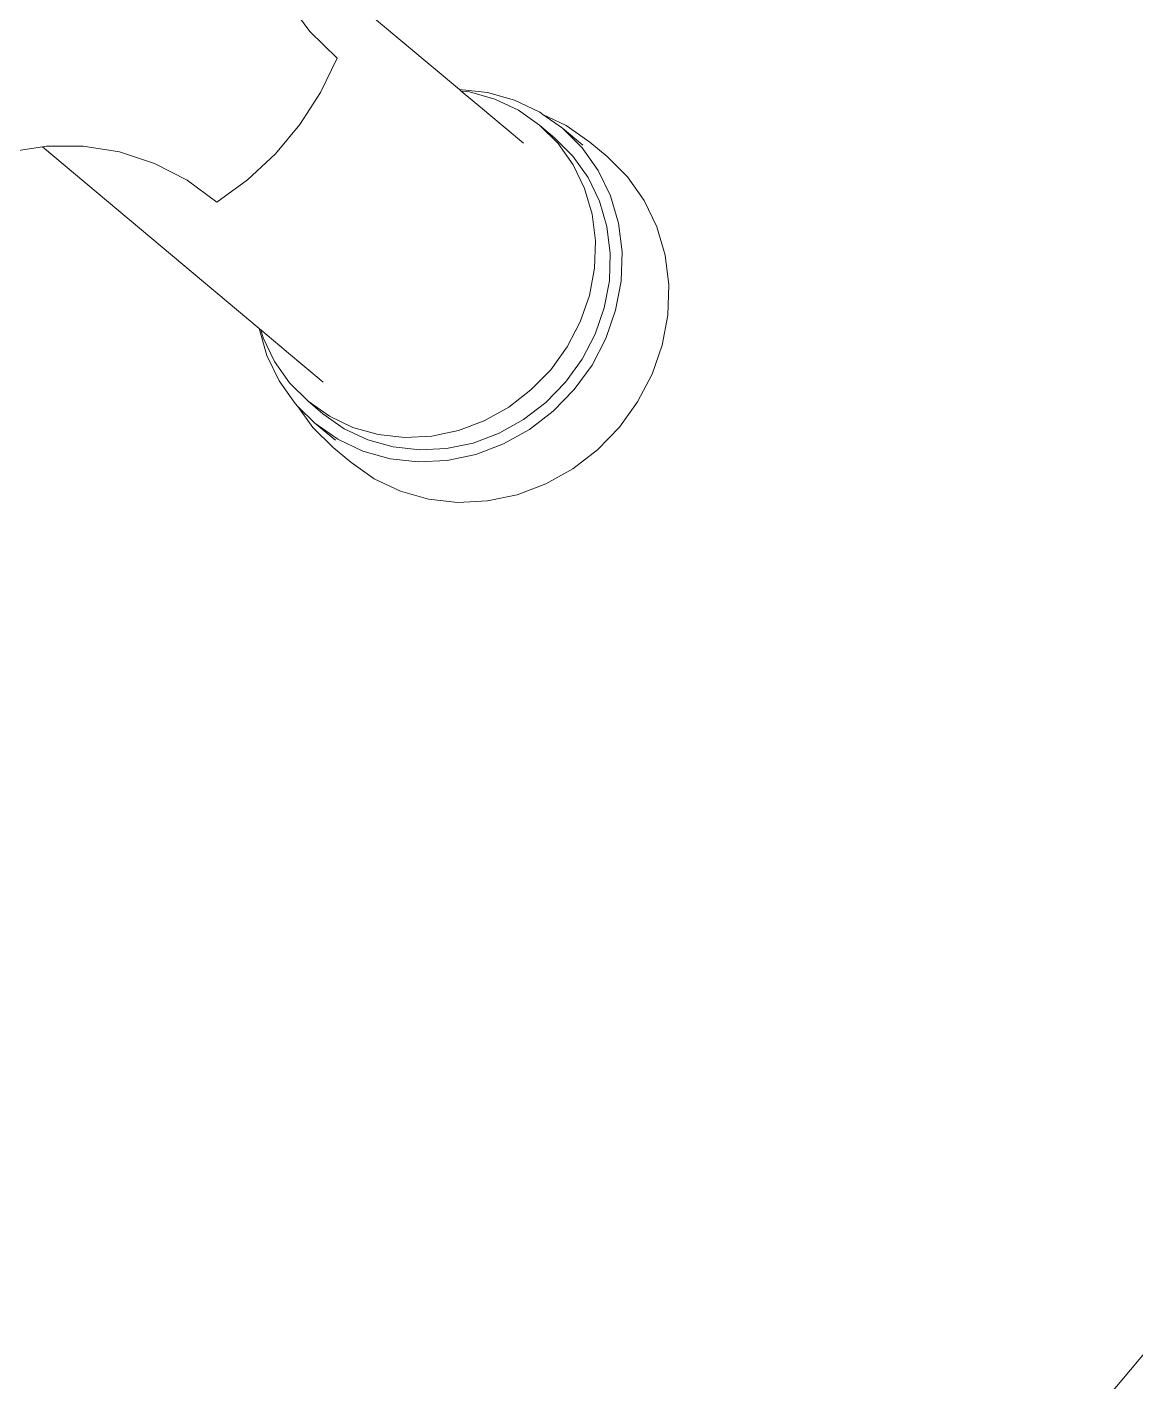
# Model space of a CAD drawing. Header units: metres. Extents: x 822482 to 822767, y 9662202 to 9662512.
# Drawn here: x 822662.4026 to 822662.4994, y 9662368.0326 to 9662368.1509 of the extents above; entities that cross this region are included whole.
import ezdxf

# ---------------------------------------------------------------- set-up
doc = ezdxf.new("R2010")
doc.units = ezdxf.units.M
doc.layers.add('#ARQ_MOB', color=250, linetype='Continuous', lineweight=0)
doc.layers.add('ARQ_NE_MOBILIÁRIOS', color=251, linetype='Continuous', lineweight=0)

# ---------------------------------------------------------------- blocks, each defined once
blk = doc.blocks.new('BEBEDOURO ACQUA GELATA')
at = {"layer": '#ARQ_MOB'}
for p, q in [((55951.863, -10142.976), (55951.863, -10027.492)), ((55951.863, -10142.976), (55951.863, -10027.492)), ((55951.863, -10142.976), (55951.863, -10027.492)), ((55951.863, -10142.976), (55951.863, -10027.492)), ((55951.863, -10142.976), (55951.863, -10027.492)), ((55951.863, -10142.976), (55951.863, -10027.492)), ((55951.863, -10142.976), (55951.863, -10027.492)), ((55951.863, -10142.976), (55951.863, -10027.492)), ((55940.626, -10038.648), (55940.862, -10038.587)), ((55940.626, -10038.648), (55940.862, -10038.587)), ((55940.626, -10038.648), (55940.862, -10038.587)), ((55940.626, -10038.648), (55940.862, -10038.587)), ((55940.626, -10038.648), (55940.862, -10038.587)), ((55940.626, -10038.648), (55940.862, -10038.587)), ((55940.626, -10038.648), (55940.862, -10038.587)), ((55940.626, -10038.648), (55940.862, -10038.587)), ((55940.862, -10038.587), (55940.895, -10038.584)), ((55940.862, -10038.587), (55940.895, -10038.584)), ((55940.862, -10038.587), (55940.895, -10038.584)), ((55940.862, -10038.587), (55940.895, -10038.584)), ((55940.862, -10038.587), (55940.895, -10038.584)), ((55940.862, -10038.587), (55940.895, -10038.584)), ((55940.862, -10038.587), (55940.895, -10038.584)), ((55940.862, -10038.587), (55940.895, -10038.584)), ((55941.113, -10038.527), (55940.895, -10038.584)), ((55941.113, -10038.527), (55940.895, -10038.584)), ((55941.113, -10038.527), (55940.895, -10038.584)), ((55941.113, -10038.527), (55940.895, -10038.584)), ((55941.113, -10038.527), (55940.895, -10038.584)), ((55941.113, -10038.527), (55940.895, -10038.584)), ((55941.113, -10038.527), (55940.895, -10038.584)), ((55941.113, -10038.527), (55940.895, -10038.584)), ((55940.895, -10038.584), (55941.103, -10038.566)), ((55940.895, -10038.584), (55941.103, -10038.566)), ((55940.895, -10038.584), (55941.103, -10038.566)), ((55940.895, -10038.584), (55941.103, -10038.566)), ((55940.895, -10038.584), (55941.103, -10038.566)), ((55940.895, -10038.584), (55941.103, -10038.566)), ((55940.895, -10038.584), (55941.103, -10038.566)), ((55940.895, -10038.584), (55941.103, -10038.566)), ((55941.103, -10038.566), (55941.345, -10038.587)), ((55941.103, -10038.566), (55941.335, -10038.566)), ((55941.103, -10038.566), (55941.345, -10038.587)), ((55941.103, -10038.566), (55941.335, -10038.566)), ((55941.103, -10038.566), (55941.345, -10038.587)), ((55941.103, -10038.566), (55941.335, -10038.566)), ((55941.103, -10038.566), (55941.345, -10038.587)), ((55941.103, -10038.566), (55941.335, -10038.566)), ((55941.103, -10038.566), (55941.345, -10038.587)), ((55941.103, -10038.566), (55941.335, -10038.566)), ((55941.103, -10038.566), (55941.345, -10038.587)), ((55941.103, -10038.566), (55941.335, -10038.566)), ((55941.103, -10038.566), (55941.345, -10038.587)), ((55941.103, -10038.566), (55941.335, -10038.566)), ((55941.103, -10038.566), (55941.345, -10038.587)), ((55941.103, -10038.566), (55941.335, -10038.566)), ((55941.363, -10038.505), (55941.113, -10038.527)), ((55941.363, -10038.505), (55941.113, -10038.527)), ((55941.363, -10038.505), (55941.113, -10038.527)), ((55941.363, -10038.505), (55941.113, -10038.527)), ((55941.363, -10038.505), (55941.113, -10038.527)), ((55941.363, -10038.505), (55941.113, -10038.527)), ((55941.363, -10038.505), (55941.113, -10038.527)), ((55941.363, -10038.505), (55941.113, -10038.527)), ((55941.345, -10038.587), (55941.581, -10038.648)), ((55941.345, -10038.587), (55941.581, -10038.648)), ((55941.345, -10038.587), (55941.581, -10038.648)), ((55941.345, -10038.587), (55941.581, -10038.648)), ((55941.345, -10038.587), (55941.581, -10038.648)), ((55941.345, -10038.587), (55941.581, -10038.648)), ((55941.345, -10038.587), (55941.581, -10038.648)), ((55941.345, -10038.587), (55941.581, -10038.648)), ((55941.561, -10038.505), (55941.363, -10038.505)), ((55941.561, -10038.505), (55941.363, -10038.505)), ((55941.561, -10038.505), (55941.363, -10038.505)), ((55941.561, -10038.505), (55941.363, -10038.505)), ((55941.561, -10038.505), (55941.363, -10038.505)), ((55941.561, -10038.505), (55941.363, -10038.505)), ((55941.561, -10038.505), (55941.363, -10038.505)), ((55941.561, -10038.505), (55941.363, -10038.505)), ((55941.811, -10038.527), (55941.561, -10038.505)), ((55941.811, -10038.527), (55941.561, -10038.505)), ((55941.811, -10038.527), (55941.561, -10038.505)), ((55941.811, -10038.527), (55941.561, -10038.505)), ((55941.811, -10038.527), (55941.561, -10038.505)), ((55941.811, -10038.527), (55941.561, -10038.505)), ((55941.811, -10038.527), (55941.561, -10038.505)), ((55941.811, -10038.527), (55941.561, -10038.505)), ((55942.056, -10038.591), (55941.811, -10038.527)), ((55942.056, -10038.591), (55941.811, -10038.527)), ((55942.056, -10038.591), (55941.811, -10038.527)), ((55942.056, -10038.591), (55941.811, -10038.527)), ((55942.056, -10038.591), (55941.811, -10038.527)), ((55942.056, -10038.591), (55941.811, -10038.527)), ((55942.056, -10038.591), (55941.811, -10038.527)), ((55942.056, -10038.591), (55941.811, -10038.527)), ((55940.402, -10038.749), (55940.626, -10038.648)), ((55940.402, -10038.749), (55940.626, -10038.648)), ((55940.402, -10038.749), (55940.626, -10038.648)), ((55940.402, -10038.749), (55940.626, -10038.648)), ((55940.402, -10038.749), (55940.626, -10038.648)), ((55940.402, -10038.749), (55940.626, -10038.648)), ((55940.402, -10038.749), (55940.626, -10038.648)), ((55940.402, -10038.749), (55940.626, -10038.648)), ((55940.708, -10038.693), (55940.487, -10038.751)), ((55940.708, -10038.693), (55940.487, -10038.751)), ((55940.708, -10038.693), (55940.487, -10038.751)), ((55940.708, -10038.693), (55940.487, -10038.751)), ((55940.708, -10038.693), (55940.487, -10038.751)), ((55940.708, -10038.693), (55940.487, -10038.751)), ((55940.708, -10038.693), (55940.487, -10038.751)), ((55940.708, -10038.693), (55940.487, -10038.751)), ((55940.934, -10038.674), (55940.708, -10038.693)), ((55940.934, -10038.674), (55940.708, -10038.693)), ((55940.934, -10038.674), (55940.708, -10038.693)), ((55940.934, -10038.674), (55940.708, -10038.693)), ((55940.934, -10038.674), (55940.708, -10038.693)), ((55940.934, -10038.674), (55940.708, -10038.693)), ((55940.934, -10038.674), (55940.708, -10038.693)), ((55940.934, -10038.674), (55940.708, -10038.693)), ((55941.103, -10038.674), (55940.934, -10038.674)), ((55941.16, -10038.693), (55940.934, -10038.674)), ((55941.103, -10038.674), (55940.934, -10038.674)), ((55941.16, -10038.693), (55940.934, -10038.674)), ((55941.103, -10038.674), (55940.934, -10038.674)), ((55941.16, -10038.693), (55940.934, -10038.674)), ((55941.103, -10038.674), (55940.934, -10038.674)), ((55941.16, -10038.693), (55940.934, -10038.674)), ((55941.103, -10038.674), (55940.934, -10038.674)), ((55941.16, -10038.693), (55940.934, -10038.674)), ((55941.103, -10038.674), (55940.934, -10038.674)), ((55941.16, -10038.693), (55940.934, -10038.674)), ((55941.103, -10038.674), (55940.934, -10038.674)), ((55941.16, -10038.693), (55940.934, -10038.674)), ((55941.103, -10038.674), (55940.934, -10038.674)), ((55941.16, -10038.693), (55940.934, -10038.674)), ((55941.33, -10038.693), (55941.103, -10038.674)), ((55941.33, -10038.693), (55941.103, -10038.674)), ((55941.33, -10038.693), (55941.103, -10038.674)), ((55941.33, -10038.693), (55941.103, -10038.674)), ((55941.33, -10038.693), (55941.103, -10038.674)), ((55941.33, -10038.693), (55941.103, -10038.674)), ((55941.33, -10038.693), (55941.103, -10038.674)), ((55941.33, -10038.693), (55941.103, -10038.674)), ((55941.38, -10038.751), (55941.16, -10038.693)), ((55941.38, -10038.751), (55941.16, -10038.693)), ((55941.38, -10038.751), (55941.16, -10038.693)), ((55941.38, -10038.751), (55941.16, -10038.693)), ((55941.38, -10038.751), (55941.16, -10038.693)), ((55941.38, -10038.751), (55941.16, -10038.693)), ((55941.38, -10038.751), (55941.16, -10038.693)), ((55941.38, -10038.751), (55941.16, -10038.693)), ((55941.55, -10038.751), (55941.33, -10038.693)), ((55941.55, -10038.751), (55941.33, -10038.693)), ((55941.55, -10038.751), (55941.33, -10038.693)), ((55941.55, -10038.751), (55941.33, -10038.693)), ((55941.55, -10038.751), (55941.33, -10038.693)), ((55941.55, -10038.751), (55941.33, -10038.693)), ((55941.55, -10038.751), (55941.33, -10038.693)), ((55941.55, -10038.751), (55941.33, -10038.693)), ((55941.581, -10038.648), (55941.805, -10038.749)), ((55941.581, -10038.648), (55941.805, -10038.749)), ((55941.581, -10038.648), (55941.805, -10038.749)), ((55941.581, -10038.648), (55941.805, -10038.749)), ((55941.581, -10038.648), (55941.805, -10038.749)), ((55941.581, -10038.648), (55941.805, -10038.749)), ((55941.581, -10038.648), (55941.805, -10038.749)), ((55941.581, -10038.648), (55941.805, -10038.749)), ((55942.287, -10038.695), (55942.056, -10038.591)), ((55942.287, -10038.695), (55942.056, -10038.591)), ((55942.287, -10038.695), (55942.056, -10038.591)), ((55942.287, -10038.695), (55942.056, -10038.591)), ((55942.287, -10038.695), (55942.056, -10038.591)), ((55942.287, -10038.695), (55942.056, -10038.591)), ((55942.287, -10038.695), (55942.056, -10038.591)), ((55942.287, -10038.695), (55942.056, -10038.591)), ((55942.502, -10038.838), (55942.287, -10038.695)), ((55942.502, -10038.838), (55942.287, -10038.695)), ((55942.502, -10038.838), (55942.287, -10038.695)), ((55942.502, -10038.838), (55942.287, -10038.695)), ((55942.502, -10038.838), (55942.287, -10038.695)), ((55942.502, -10038.838), (55942.287, -10038.695)), ((55942.502, -10038.838), (55942.287, -10038.695)), ((55942.502, -10038.838), (55942.287, -10038.695)), ((55940.198, -10038.885), (55940.402, -10038.749)), ((55940.198, -10038.885), (55940.402, -10038.749)), ((55940.198, -10038.885), (55940.402, -10038.749)), ((55940.198, -10038.885), (55940.402, -10038.749)), ((55940.198, -10038.885), (55940.402, -10038.749)), ((55940.198, -10038.885), (55940.402, -10038.749)), ((55940.198, -10038.885), (55940.402, -10038.749)), ((55940.198, -10038.885), (55940.402, -10038.749)), ((55940.487, -10038.751), (55940.278, -10038.845)), ((55940.487, -10038.751), (55940.278, -10038.845)), ((55940.487, -10038.751), (55940.278, -10038.845)), ((55940.487, -10038.751), (55940.278, -10038.845)), ((55940.487, -10038.751), (55940.278, -10038.845)), ((55940.487, -10038.751), (55940.278, -10038.845)), ((55940.487, -10038.751), (55940.278, -10038.845)), ((55940.487, -10038.751), (55940.278, -10038.845)), ((55941.59, -10038.845), (55941.38, -10038.751)), ((55941.59, -10038.845), (55941.38, -10038.751)), ((55941.59, -10038.845), (55941.38, -10038.751)), ((55941.59, -10038.845), (55941.38, -10038.751)), ((55941.59, -10038.845), (55941.38, -10038.751)), ((55941.59, -10038.845), (55941.38, -10038.751)), ((55941.59, -10038.845), (55941.38, -10038.751)), ((55941.59, -10038.845), (55941.38, -10038.751)), ((55941.759, -10038.845), (55941.55, -10038.751)), ((55941.759, -10038.845), (55941.55, -10038.751)), ((55941.759, -10038.845), (55941.55, -10038.751)), ((55941.759, -10038.845), (55941.55, -10038.751)), ((55941.759, -10038.845), (55941.55, -10038.751)), ((55941.759, -10038.845), (55941.55, -10038.751)), ((55941.759, -10038.845), (55941.55, -10038.751)), ((55941.759, -10038.845), (55941.55, -10038.751)), ((55941.805, -10038.749), (55942.011, -10038.887)), ((55941.805, -10038.749), (55942.011, -10038.887)), ((55941.805, -10038.749), (55942.011, -10038.887)), ((55941.805, -10038.749), (55942.011, -10038.887)), ((55941.805, -10038.749), (55942.011, -10038.887)), ((55941.805, -10038.749), (55942.011, -10038.887)), ((55941.805, -10038.749), (55942.011, -10038.887)), ((55941.805, -10038.749), (55942.011, -10038.887)), ((55940.198, -10038.885), (55937.874, -10038.885)), ((55940.198, -10038.885), (55937.874, -10038.885)), ((55940.198, -10038.885), (55937.874, -10038.885)), ((55940.198, -10038.885), (55937.874, -10038.885)), ((55940.198, -10038.885), (55937.874, -10038.885)), ((55940.198, -10038.885), (55937.874, -10038.885)), ((55940.198, -10038.885), (55937.874, -10038.885)), ((55940.198, -10038.885), (55937.874, -10038.885)), ((55940.218, -10038.885), (55940.198, -10038.885)), ((55940.218, -10038.885), (55940.198, -10038.885)), ((55940.218, -10038.885), (55940.198, -10038.885)), ((55940.218, -10038.885), (55940.198, -10038.885)), ((55940.218, -10038.885), (55940.198, -10038.885)), ((55940.218, -10038.885), (55940.198, -10038.885)), ((55940.218, -10038.885), (55940.198, -10038.885)), ((55940.218, -10038.885), (55940.198, -10038.885)), ((55940.278, -10038.845), (55940.218, -10038.885)), ((55940.278, -10038.845), (55940.218, -10038.885)), ((55940.278, -10038.845), (55940.218, -10038.885)), ((55940.278, -10038.845), (55940.218, -10038.885)), ((55940.278, -10038.845), (55940.218, -10038.885)), ((55940.278, -10038.845), (55940.218, -10038.885)), ((55940.278, -10038.845), (55940.218, -10038.885)), ((55940.278, -10038.845), (55940.218, -10038.885)), ((55940.507, -10038.885), (55940.218, -10038.885)), ((55940.507, -10038.885), (55940.218, -10038.885)), ((55940.507, -10038.885), (55940.218, -10038.885)), ((55940.507, -10038.885), (55940.218, -10038.885)), ((55940.507, -10038.885), (55940.218, -10038.885)), ((55940.507, -10038.885), (55940.218, -10038.885)), ((55940.507, -10038.885), (55940.218, -10038.885)), ((55940.507, -10038.885), (55940.218, -10038.885)), ((55940.511, -10038.885), (55940.507, -10038.885)), ((55940.511, -10038.885), (55940.507, -10038.885)), ((55940.511, -10038.885), (55940.507, -10038.885)), ((55940.511, -10038.885), (55940.507, -10038.885)), ((55940.511, -10038.885), (55940.507, -10038.885)), ((55940.511, -10038.885), (55940.507, -10038.885)), ((55940.511, -10038.885), (55940.507, -10038.885)), ((55940.511, -10038.885), (55940.507, -10038.885)), ((55940.511, -10038.885), (55940.927, -10038.885)), ((55940.511, -10038.885), (55940.927, -10038.885)), ((55940.511, -10038.885), (55940.927, -10038.885)), ((55940.511, -10038.885), (55940.927, -10038.885)), ((55940.511, -10038.885), (55940.927, -10038.885)), ((55940.511, -10038.885), (55940.927, -10038.885)), ((55940.511, -10038.885), (55940.927, -10038.885)), ((55940.511, -10038.885), (55940.927, -10038.885)), ((55941.783, -10038.974), (55941.59, -10038.845)), ((55941.783, -10038.974), (55941.59, -10038.845)), ((55941.783, -10038.974), (55941.59, -10038.845)), ((55941.783, -10038.974), (55941.59, -10038.845)), ((55941.783, -10038.974), (55941.59, -10038.845)), ((55941.783, -10038.974), (55941.59, -10038.845)), ((55941.783, -10038.974), (55941.59, -10038.845)), ((55941.783, -10038.974), (55941.59, -10038.845)), ((55941.953, -10038.974), (55941.759, -10038.845)), ((55941.953, -10038.974), (55941.759, -10038.845)), ((55941.953, -10038.974), (55941.759, -10038.845)), ((55941.953, -10038.974), (55941.759, -10038.845)), ((55941.953, -10038.974), (55941.759, -10038.845)), ((55941.953, -10038.974), (55941.759, -10038.845)), ((55941.953, -10038.974), (55941.759, -10038.845)), ((55941.953, -10038.974), (55941.759, -10038.845)), ((55942.011, -10038.887), (55942.195, -10039.058)), ((55942.011, -10038.887), (55942.195, -10039.058)), ((55942.011, -10038.887), (55942.195, -10039.058)), ((55942.011, -10038.887), (55942.195, -10039.058)), ((55942.011, -10038.887), (55942.195, -10039.058)), ((55942.011, -10038.887), (55942.195, -10039.058)), ((55942.011, -10038.887), (55942.195, -10039.058)), ((55942.011, -10038.887), (55942.195, -10039.058)), ((55942.692, -10039.015), (55942.502, -10038.838)), ((55942.692, -10039.015), (55942.502, -10038.838)), ((55942.692, -10039.015), (55942.502, -10038.838)), ((55942.692, -10039.015), (55942.502, -10038.838)), ((55942.692, -10039.015), (55942.502, -10038.838)), ((55942.692, -10039.015), (55942.502, -10038.838)), ((55942.692, -10039.015), (55942.502, -10038.838)), ((55942.692, -10039.015), (55942.502, -10038.838)), ((55941.956, -10039.134), (55941.783, -10038.974)), ((55941.956, -10039.134), (55941.783, -10038.974)), ((55941.956, -10039.134), (55941.783, -10038.974)), ((55941.956, -10039.134), (55941.783, -10038.974)), ((55941.956, -10039.134), (55941.783, -10038.974)), ((55941.956, -10039.134), (55941.783, -10038.974)), ((55941.956, -10039.134), (55941.783, -10038.974)), ((55941.956, -10039.134), (55941.783, -10038.974)), ((55942.125, -10039.134), (55941.953, -10038.974)), ((55942.125, -10039.134), (55941.953, -10038.974)), ((55942.125, -10039.134), (55941.953, -10038.974)), ((55942.125, -10039.134), (55941.953, -10038.974)), ((55942.125, -10039.134), (55941.953, -10038.974)), ((55942.125, -10039.134), (55941.953, -10038.974)), ((55942.125, -10039.134), (55941.953, -10038.974)), ((55942.125, -10039.134), (55941.953, -10038.974)), ((55942.195, -10039.058), (55942.353, -10039.258)), ((55942.195, -10039.058), (55942.353, -10039.258)), ((55942.195, -10039.058), (55942.353, -10039.258)), ((55942.195, -10039.058), (55942.353, -10039.258)), ((55942.195, -10039.058), (55942.353, -10039.258)), ((55942.195, -10039.058), (55942.353, -10039.258)), ((55942.195, -10039.058), (55942.353, -10039.258)), ((55942.195, -10039.058), (55942.353, -10039.258)), ((55942.856, -10039.223), (55942.692, -10039.015)), ((55942.856, -10039.223), (55942.692, -10039.015)), ((55942.856, -10039.223), (55942.692, -10039.015)), ((55942.856, -10039.223), (55942.692, -10039.015)), ((55942.856, -10039.223), (55942.692, -10039.015)), ((55942.856, -10039.223), (55942.692, -10039.015)), ((55942.856, -10039.223), (55942.692, -10039.015)), ((55942.856, -10039.223), (55942.692, -10039.015)), ((55942.103, -10039.322), (55941.956, -10039.134)), ((55942.103, -10039.322), (55941.956, -10039.134)), ((55942.103, -10039.322), (55941.956, -10039.134)), ((55942.103, -10039.322), (55941.956, -10039.134)), ((55942.103, -10039.322), (55941.956, -10039.134)), ((55942.103, -10039.322), (55941.956, -10039.134)), ((55942.103, -10039.322), (55941.956, -10039.134)), ((55942.103, -10039.322), (55941.956, -10039.134)), ((55942.273, -10039.322), (55942.125, -10039.134)), ((55942.273, -10039.322), (55942.125, -10039.134)), ((55942.273, -10039.322), (55942.125, -10039.134)), ((55942.273, -10039.322), (55942.125, -10039.134)), ((55942.273, -10039.322), (55942.125, -10039.134)), ((55942.273, -10039.322), (55942.125, -10039.134)), ((55942.273, -10039.322), (55942.125, -10039.134)), ((55942.273, -10039.322), (55942.125, -10039.134)), ((55938.548, -10039.258), (55938.872, -10039.335)), ((55938.548, -10039.258), (55938.872, -10039.335)), ((55938.548, -10039.258), (55938.872, -10039.335)), ((55938.548, -10039.258), (55938.872, -10039.335)), ((55938.548, -10039.258), (55938.872, -10039.335)), ((55938.548, -10039.258), (55938.872, -10039.335)), ((55938.548, -10039.258), (55938.872, -10039.335)), ((55938.548, -10039.258), (55938.872, -10039.335)), ((55942.353, -10039.258), (55942.479, -10039.483)), ((55942.353, -10039.258), (55942.479, -10039.483)), ((55942.353, -10039.258), (55942.479, -10039.483)), ((55942.353, -10039.258), (55942.479, -10039.483)), ((55942.353, -10039.258), (55942.479, -10039.483)), ((55942.353, -10039.258), (55942.479, -10039.483)), ((55942.353, -10039.258), (55942.479, -10039.483)), ((55942.353, -10039.258), (55942.479, -10039.483)), ((55942.987, -10039.456), (55942.856, -10039.223)), ((55942.987, -10039.456), (55942.856, -10039.223)), ((55942.987, -10039.456), (55942.856, -10039.223)), ((55942.987, -10039.456), (55942.856, -10039.223)), ((55942.987, -10039.456), (55942.856, -10039.223)), ((55942.987, -10039.456), (55942.856, -10039.223)), ((55942.987, -10039.456), (55942.856, -10039.223)), ((55942.987, -10039.456), (55942.856, -10039.223)), ((55939.204, -10039.361), (55938.872, -10039.335)), ((55939.204, -10039.361), (55938.872, -10039.335)), ((55939.204, -10039.361), (55938.872, -10039.335)), ((55939.204, -10039.361), (55938.872, -10039.335)), ((55939.204, -10039.361), (55938.872, -10039.335)), ((55939.204, -10039.361), (55938.872, -10039.335)), ((55939.204, -10039.361), (55938.872, -10039.335)), ((55939.204, -10039.361), (55938.872, -10039.335)), ((55939.286, -10039.684), (55939.204, -10039.361)), ((55939.286, -10039.684), (55939.204, -10039.361)), ((55939.286, -10039.684), (55939.204, -10039.361)), ((55939.286, -10039.684), (55939.204, -10039.361)), ((55939.286, -10039.684), (55939.204, -10039.361)), ((55939.286, -10039.684), (55939.204, -10039.361)), ((55939.286, -10039.684), (55939.204, -10039.361)), ((55939.286, -10039.684), (55939.204, -10039.361)), ((55942.221, -10039.532), (55942.103, -10039.322)), ((55942.221, -10039.532), (55942.103, -10039.322)), ((55942.221, -10039.532), (55942.103, -10039.322)), ((55942.221, -10039.532), (55942.103, -10039.322)), ((55942.221, -10039.532), (55942.103, -10039.322)), ((55942.221, -10039.532), (55942.103, -10039.322)), ((55942.221, -10039.532), (55942.103, -10039.322)), ((55942.221, -10039.532), (55942.103, -10039.322)), ((55942.391, -10039.532), (55942.273, -10039.322)), ((55942.391, -10039.532), (55942.273, -10039.322)), ((55942.391, -10039.532), (55942.273, -10039.322)), ((55942.391, -10039.532), (55942.273, -10039.322)), ((55942.391, -10039.532), (55942.273, -10039.322)), ((55942.391, -10039.532), (55942.273, -10039.322)), ((55942.391, -10039.532), (55942.273, -10039.322)), ((55942.391, -10039.532), (55942.273, -10039.322)), ((55942.308, -10039.76), (55942.221, -10039.532)), ((55942.308, -10039.76), (55942.221, -10039.532)), ((55942.308, -10039.76), (55942.221, -10039.532)), ((55942.308, -10039.76), (55942.221, -10039.532)), ((55942.308, -10039.76), (55942.221, -10039.532)), ((55942.308, -10039.76), (55942.221, -10039.532)), ((55942.308, -10039.76), (55942.221, -10039.532)), ((55942.308, -10039.76), (55942.221, -10039.532)), ((55942.478, -10039.76), (55942.391, -10039.532)), ((55942.478, -10039.76), (55942.391, -10039.532)), ((55942.478, -10039.76), (55942.391, -10039.532)), ((55942.478, -10039.76), (55942.391, -10039.532)), ((55942.478, -10039.76), (55942.391, -10039.532)), ((55942.478, -10039.76), (55942.391, -10039.532)), ((55942.478, -10039.76), (55942.391, -10039.532)), ((55942.478, -10039.76), (55942.391, -10039.532)), ((55942.479, -10039.483), (55942.572, -10039.727)), ((55942.479, -10039.483), (55942.572, -10039.727)), ((55942.479, -10039.483), (55942.572, -10039.727)), ((55942.479, -10039.483), (55942.572, -10039.727)), ((55942.479, -10039.483), (55942.572, -10039.727)), ((55942.479, -10039.483), (55942.572, -10039.727)), ((55942.479, -10039.483), (55942.572, -10039.727)), ((55942.479, -10039.483), (55942.572, -10039.727)), ((55943.083, -10039.708), (55942.987, -10039.456)), ((55943.083, -10039.708), (55942.987, -10039.456)), ((55943.083, -10039.708), (55942.987, -10039.456)), ((55943.083, -10039.708), (55942.987, -10039.456)), ((55943.083, -10039.708), (55942.987, -10039.456)), ((55943.083, -10039.708), (55942.987, -10039.456)), ((55943.083, -10039.708), (55942.987, -10039.456)), ((55943.083, -10039.708), (55942.987, -10039.456)), ((55939.286, -10039.684), (55939.328, -10040.013)), ((55939.286, -10039.684), (55939.328, -10040.013)), ((55939.286, -10039.684), (55939.328, -10040.013)), ((55939.286, -10039.684), (55939.328, -10040.013)), ((55939.286, -10039.684), (55939.328, -10040.013)), ((55939.286, -10039.684), (55939.328, -10040.013)), ((55939.286, -10039.684), (55939.328, -10040.013)), ((55939.286, -10039.684), (55939.328, -10040.013)), ((55942.361, -10040), (55942.308, -10039.76)), ((55942.361, -10040), (55942.308, -10039.76)), ((55942.361, -10040), (55942.308, -10039.76)), ((55942.361, -10040), (55942.308, -10039.76)), ((55942.361, -10040), (55942.308, -10039.76)), ((55942.361, -10040), (55942.308, -10039.76)), ((55942.361, -10040), (55942.308, -10039.76)), ((55942.361, -10040), (55942.308, -10039.76)), ((55942.531, -10040), (55942.478, -10039.76)), ((55942.531, -10040), (55942.478, -10039.76)), ((55942.531, -10040), (55942.478, -10039.76)), ((55942.531, -10040), (55942.478, -10039.76)), ((55942.531, -10040), (55942.478, -10039.76)), ((55942.531, -10040), (55942.478, -10039.76)), ((55942.531, -10040), (55942.478, -10039.76)), ((55942.531, -10040), (55942.478, -10039.76)), ((55942.572, -10039.727), (55942.629, -10039.983)), ((55942.572, -10039.727), (55942.629, -10039.983)), ((55942.572, -10039.727), (55942.629, -10039.983)), ((55942.572, -10039.727), (55942.629, -10039.983)), ((55942.572, -10039.727), (55942.629, -10039.983)), ((55942.572, -10039.727), (55942.629, -10039.983)), ((55942.572, -10039.727), (55942.629, -10039.983)), ((55942.572, -10039.727), (55942.629, -10039.983)), ((55943.141, -10039.974), (55943.083, -10039.708)), ((55943.141, -10039.974), (55943.083, -10039.708)), ((55943.141, -10039.974), (55943.083, -10039.708)), ((55943.141, -10039.974), (55943.083, -10039.708)), ((55943.141, -10039.974), (55943.083, -10039.708)), ((55943.141, -10039.974), (55943.083, -10039.708)), ((55943.141, -10039.974), (55943.083, -10039.708)), ((55943.141, -10039.974), (55943.083, -10039.708)), ((55942.379, -10040.246), (55942.361, -10040)), ((55942.379, -10040.246), (55942.361, -10040)), ((55942.379, -10040.246), (55942.361, -10040)), ((55942.379, -10040.246), (55942.361, -10040)), ((55942.379, -10040.246), (55942.361, -10040)), ((55942.379, -10040.246), (55942.361, -10040)), ((55942.379, -10040.246), (55942.361, -10040)), ((55942.379, -10040.246), (55942.361, -10040)), ((55942.548, -10040.246), (55942.531, -10040)), ((55942.548, -10040.246), (55942.531, -10040)), ((55942.548, -10040.246), (55942.531, -10040)), ((55942.548, -10040.246), (55942.531, -10040)), ((55942.548, -10040.246), (55942.531, -10040)), ((55942.548, -10040.246), (55942.531, -10040)), ((55942.548, -10040.246), (55942.531, -10040)), ((55942.548, -10040.246), (55942.531, -10040)), ((55942.629, -10039.983), (55942.648, -10040.246)), ((55942.629, -10039.983), (55942.648, -10040.246)), ((55942.629, -10039.983), (55942.648, -10040.246)), ((55942.629, -10039.983), (55942.648, -10040.246)), ((55942.629, -10039.983), (55942.648, -10040.246)), ((55942.629, -10039.983), (55942.648, -10040.246)), ((55942.629, -10039.983), (55942.648, -10040.246)), ((55942.629, -10039.983), (55942.648, -10040.246)), ((55943.161, -10040.246), (55943.141, -10039.974)), ((55943.161, -10040.246), (55943.141, -10039.974)), ((55943.161, -10040.246), (55943.141, -10039.974)), ((55943.161, -10040.246), (55943.141, -10039.974)), ((55943.161, -10040.246), (55943.141, -10039.974)), ((55943.161, -10040.246), (55943.141, -10039.974)), ((55943.161, -10040.246), (55943.141, -10039.974)), ((55943.161, -10040.246), (55943.141, -10039.974)), ((55939.328, -10040.013), (55939.329, -10040.346)), ((55939.328, -10040.013), (55939.329, -10040.346)), ((55939.328, -10040.013), (55939.329, -10040.346)), ((55939.328, -10040.013), (55939.329, -10040.346)), ((55939.328, -10040.013), (55939.329, -10040.346)), ((55939.328, -10040.013), (55939.329, -10040.346)), ((55939.328, -10040.013), (55939.329, -10040.346)), ((55939.328, -10040.013), (55939.329, -10040.346)), ((55939.288, -10040.676), (55939.329, -10040.346)), ((55939.288, -10040.676), (55939.329, -10040.346)), ((55939.288, -10040.676), (55939.329, -10040.346)), ((55939.288, -10040.676), (55939.329, -10040.346)), ((55939.288, -10040.676), (55939.329, -10040.346)), ((55939.288, -10040.676), (55939.329, -10040.346)), ((55939.288, -10040.676), (55939.329, -10040.346)), ((55939.288, -10040.676), (55939.329, -10040.346)), ((55942.361, -10040.492), (55942.379, -10040.246)), ((55942.361, -10040.492), (55942.379, -10040.246)), ((55942.361, -10040.492), (55942.379, -10040.246)), ((55942.361, -10040.492), (55942.379, -10040.246)), ((55942.361, -10040.492), (55942.379, -10040.246)), ((55942.361, -10040.492), (55942.379, -10040.246)), ((55942.361, -10040.492), (55942.379, -10040.246)), ((55942.361, -10040.492), (55942.379, -10040.246)), ((55942.531, -10040.492), (55942.548, -10040.246)), ((55942.531, -10040.492), (55942.548, -10040.246)), ((55942.531, -10040.492), (55942.548, -10040.246)), ((55942.531, -10040.492), (55942.548, -10040.246)), ((55942.531, -10040.492), (55942.548, -10040.246)), ((55942.531, -10040.492), (55942.548, -10040.246)), ((55942.531, -10040.492), (55942.548, -10040.246)), ((55942.531, -10040.492), (55942.548, -10040.246)), ((55942.648, -10040.246), (55942.629, -10040.509)), ((55942.648, -10040.246), (55942.629, -10040.509)), ((55942.648, -10040.246), (55942.629, -10040.509)), ((55942.648, -10040.246), (55942.629, -10040.509)), ((55942.648, -10040.246), (55942.629, -10040.509)), ((55942.648, -10040.246), (55942.629, -10040.509)), ((55942.648, -10040.246), (55942.629, -10040.509)), ((55942.648, -10040.246), (55942.629, -10040.509)), ((55943.141, -10040.518), (55943.161, -10040.246)), ((55943.141, -10040.518), (55943.161, -10040.246)), ((55943.141, -10040.518), (55943.161, -10040.246)), ((55943.141, -10040.518), (55943.161, -10040.246)), ((55943.141, -10040.518), (55943.161, -10040.246)), ((55943.141, -10040.518), (55943.161, -10040.246)), ((55943.141, -10040.518), (55943.161, -10040.246)), ((55943.141, -10040.518), (55943.161, -10040.246)), ((55942.308, -10040.731), (55942.361, -10040.492)), ((55942.308, -10040.731), (55942.361, -10040.492)), ((55942.308, -10040.731), (55942.361, -10040.492)), ((55942.308, -10040.731), (55942.361, -10040.492)), ((55942.308, -10040.731), (55942.361, -10040.492)), ((55942.308, -10040.731), (55942.361, -10040.492)), ((55942.308, -10040.731), (55942.361, -10040.492)), ((55942.308, -10040.731), (55942.361, -10040.492)), ((55942.478, -10040.731), (55942.531, -10040.492)), ((55942.478, -10040.731), (55942.531, -10040.492)), ((55942.478, -10040.731), (55942.531, -10040.492)), ((55942.478, -10040.731), (55942.531, -10040.492)), ((55942.478, -10040.731), (55942.531, -10040.492)), ((55942.478, -10040.731), (55942.531, -10040.492)), ((55942.478, -10040.731), (55942.531, -10040.492)), ((55942.478, -10040.731), (55942.531, -10040.492)), ((55942.629, -10040.509), (55942.572, -10040.765)), ((55942.629, -10040.509), (55942.572, -10040.765)), ((55942.629, -10040.509), (55942.572, -10040.765)), ((55942.629, -10040.509), (55942.572, -10040.765)), ((55942.629, -10040.509), (55942.572, -10040.765)), ((55942.629, -10040.509), (55942.572, -10040.765)), ((55942.629, -10040.509), (55942.572, -10040.765)), ((55942.629, -10040.509), (55942.572, -10040.765)), ((55943.083, -10040.784), (55943.141, -10040.518)), ((55943.083, -10040.784), (55943.141, -10040.518)), ((55943.083, -10040.784), (55943.141, -10040.518)), ((55943.083, -10040.784), (55943.141, -10040.518)), ((55943.083, -10040.784), (55943.141, -10040.518)), ((55943.083, -10040.784), (55943.141, -10040.518)), ((55943.083, -10040.784), (55943.141, -10040.518)), ((55943.083, -10040.784), (55943.141, -10040.518)), ((55939.288, -10040.676), (55939.207, -10040.998)), ((55939.288, -10040.676), (55939.207, -10040.998)), ((55939.288, -10040.676), (55939.207, -10040.998)), ((55939.288, -10040.676), (55939.207, -10040.998)), ((55939.288, -10040.676), (55939.207, -10040.998)), ((55939.288, -10040.676), (55939.207, -10040.998)), ((55939.288, -10040.676), (55939.207, -10040.998)), ((55939.288, -10040.676), (55939.207, -10040.998)), ((55942.221, -10040.959), (55942.308, -10040.731)), ((55942.221, -10040.959), (55942.308, -10040.731)), ((55942.221, -10040.959), (55942.308, -10040.731)), ((55942.221, -10040.959), (55942.308, -10040.731)), ((55942.221, -10040.959), (55942.308, -10040.731)), ((55942.221, -10040.959), (55942.308, -10040.731)), ((55942.221, -10040.959), (55942.308, -10040.731)), ((55942.221, -10040.959), (55942.308, -10040.731)), ((55942.391, -10040.959), (55942.478, -10040.731)), ((55942.391, -10040.959), (55942.478, -10040.731)), ((55942.391, -10040.959), (55942.478, -10040.731)), ((55942.391, -10040.959), (55942.478, -10040.731)), ((55942.391, -10040.959), (55942.478, -10040.731)), ((55942.391, -10040.959), (55942.478, -10040.731)), ((55942.391, -10040.959), (55942.478, -10040.731)), ((55942.391, -10040.959), (55942.478, -10040.731)), ((55942.572, -10040.765), (55942.479, -10041.008)), ((55942.572, -10040.765), (55942.479, -10041.008)), ((55942.572, -10040.765), (55942.479, -10041.008)), ((55942.572, -10040.765), (55942.479, -10041.008)), ((55942.572, -10040.765), (55942.479, -10041.008)), ((55942.572, -10040.765), (55942.479, -10041.008)), ((55942.572, -10040.765), (55942.479, -10041.008)), ((55942.572, -10040.765), (55942.479, -10041.008)), ((55942.987, -10041.036), (55943.083, -10040.784)), ((55942.987, -10041.036), (55943.083, -10040.784)), ((55942.987, -10041.036), (55943.083, -10040.784)), ((55942.987, -10041.036), (55943.083, -10040.784)), ((55942.987, -10041.036), (55943.083, -10040.784)), ((55942.987, -10041.036), (55943.083, -10040.784)), ((55942.987, -10041.036), (55943.083, -10040.784)), ((55942.987, -10041.036), (55943.083, -10040.784)), ((55938.886, -10041.019), (55938.573, -10041.089)), ((55938.886, -10041.019), (55938.573, -10041.089)), ((55938.886, -10041.019), (55938.573, -10041.089)), ((55938.886, -10041.019), (55938.573, -10041.089)), ((55938.886, -10041.019), (55938.573, -10041.089)), ((55938.886, -10041.019), (55938.573, -10041.089)), ((55938.886, -10041.019), (55938.573, -10041.089)), ((55938.886, -10041.019), (55938.573, -10041.089)), ((55939.207, -10040.998), (55938.886, -10041.019)), ((55939.207, -10040.998), (55938.886, -10041.019)), ((55939.207, -10040.998), (55938.886, -10041.019)), ((55939.207, -10040.998), (55938.886, -10041.019)), ((55939.207, -10040.998), (55938.886, -10041.019)), ((55939.207, -10040.998), (55938.886, -10041.019)), ((55939.207, -10040.998), (55938.886, -10041.019)), ((55939.207, -10040.998), (55938.886, -10041.019)), ((55942.103, -10041.17), (55942.221, -10040.959)), ((55942.103, -10041.17), (55942.221, -10040.959)), ((55942.103, -10041.17), (55942.221, -10040.959)), ((55942.103, -10041.17), (55942.221, -10040.959)), ((55942.103, -10041.17), (55942.221, -10040.959)), ((55942.103, -10041.17), (55942.221, -10040.959)), ((55942.103, -10041.17), (55942.221, -10040.959)), ((55942.103, -10041.17), (55942.221, -10040.959)), ((55942.273, -10041.17), (55942.391, -10040.959)), ((55942.273, -10041.17), (55942.391, -10040.959)), ((55942.273, -10041.17), (55942.391, -10040.959)), ((55942.273, -10041.17), (55942.391, -10040.959)), ((55942.273, -10041.17), (55942.391, -10040.959)), ((55942.273, -10041.17), (55942.391, -10040.959)), ((55942.273, -10041.17), (55942.391, -10040.959)), ((55942.273, -10041.17), (55942.391, -10040.959)), ((55942.479, -10041.008), (55942.353, -10041.233)), ((55942.479, -10041.008), (55942.353, -10041.233)), ((55942.479, -10041.008), (55942.353, -10041.233)), ((55942.479, -10041.008), (55942.353, -10041.233)), ((55942.479, -10041.008), (55942.353, -10041.233)), ((55942.479, -10041.008), (55942.353, -10041.233)), ((55942.479, -10041.008), (55942.353, -10041.233)), ((55942.479, -10041.008), (55942.353, -10041.233)), ((55942.856, -10041.269), (55942.987, -10041.036)), ((55942.856, -10041.269), (55942.987, -10041.036)), ((55942.856, -10041.269), (55942.987, -10041.036)), ((55942.856, -10041.269), (55942.987, -10041.036)), ((55942.856, -10041.269), (55942.987, -10041.036)), ((55942.856, -10041.269), (55942.987, -10041.036)), ((55942.856, -10041.269), (55942.987, -10041.036)), ((55942.856, -10041.269), (55942.987, -10041.036)), ((55938.275, -10041.209), (55938.573, -10041.089)), ((55938.275, -10041.209), (55938.573, -10041.089)), ((55938.275, -10041.209), (55938.573, -10041.089)), ((55938.275, -10041.209), (55938.573, -10041.089)), ((55938.275, -10041.209), (55938.573, -10041.089)), ((55938.275, -10041.209), (55938.573, -10041.089)), ((55938.275, -10041.209), (55938.573, -10041.089)), ((55938.275, -10041.209), (55938.573, -10041.089)), ((55941.956, -10041.357), (55942.103, -10041.17)), ((55941.956, -10041.357), (55942.103, -10041.17)), ((55941.956, -10041.357), (55942.103, -10041.17)), ((55941.956, -10041.357), (55942.103, -10041.17)), ((55941.956, -10041.357), (55942.103, -10041.17)), ((55941.956, -10041.357), (55942.103, -10041.17)), ((55941.956, -10041.357), (55942.103, -10041.17)), ((55941.956, -10041.357), (55942.103, -10041.17)), ((55942.125, -10041.357), (55942.273, -10041.17)), ((55942.125, -10041.357), (55942.273, -10041.17)), ((55942.125, -10041.357), (55942.273, -10041.17)), ((55942.125, -10041.357), (55942.273, -10041.17)), ((55942.125, -10041.357), (55942.273, -10041.17)), ((55942.125, -10041.357), (55942.273, -10041.17)), ((55942.125, -10041.357), (55942.273, -10041.17)), ((55942.125, -10041.357), (55942.273, -10041.17)), ((55938.275, -10041.209), (55938, -10041.373)), ((55938.275, -10041.209), (55938, -10041.373)), ((55938.275, -10041.209), (55938, -10041.373)), ((55938.275, -10041.209), (55938, -10041.373)), ((55938.275, -10041.209), (55938, -10041.373)), ((55938.275, -10041.209), (55938, -10041.373)), ((55938.275, -10041.209), (55938, -10041.373)), ((55938.275, -10041.209), (55938, -10041.373)), ((55942.353, -10041.233), (55942.195, -10041.434)), ((55942.353, -10041.233), (55942.195, -10041.434)), ((55942.353, -10041.233), (55942.195, -10041.434)), ((55942.353, -10041.233), (55942.195, -10041.434)), ((55942.353, -10041.233), (55942.195, -10041.434)), ((55942.353, -10041.233), (55942.195, -10041.434)), ((55942.353, -10041.233), (55942.195, -10041.434)), ((55942.353, -10041.233), (55942.195, -10041.434)), ((55942.692, -10041.476), (55942.856, -10041.269)), ((55942.692, -10041.476), (55942.856, -10041.269)), ((55942.692, -10041.476), (55942.856, -10041.269)), ((55942.692, -10041.476), (55942.856, -10041.269)), ((55942.692, -10041.476), (55942.856, -10041.269)), ((55942.692, -10041.476), (55942.856, -10041.269)), ((55942.692, -10041.476), (55942.856, -10041.269)), ((55942.692, -10041.476), (55942.856, -10041.269)), ((55938, -10041.373), (55937.754, -10041.58)), ((55938, -10041.373), (55937.754, -10041.58)), ((55938, -10041.373), (55937.754, -10041.58)), ((55938, -10041.373), (55937.754, -10041.58)), ((55938, -10041.373), (55937.754, -10041.58)), ((55938, -10041.373), (55937.754, -10041.58)), ((55938, -10041.373), (55937.754, -10041.58)), ((55938, -10041.373), (55937.754, -10041.58)), ((55941.783, -10041.517), (55941.956, -10041.357)), ((55941.783, -10041.517), (55941.956, -10041.357)), ((55941.783, -10041.517), (55941.956, -10041.357)), ((55941.783, -10041.517), (55941.956, -10041.357)), ((55941.783, -10041.517), (55941.956, -10041.357)), ((55941.783, -10041.517), (55941.956, -10041.357)), ((55941.783, -10041.517), (55941.956, -10041.357)), ((55941.783, -10041.517), (55941.956, -10041.357)), ((55941.953, -10041.517), (55942.125, -10041.357)), ((55941.953, -10041.517), (55942.125, -10041.357)), ((55941.953, -10041.517), (55942.125, -10041.357)), ((55941.953, -10041.517), (55942.125, -10041.357)), ((55941.953, -10041.517), (55942.125, -10041.357)), ((55941.953, -10041.517), (55942.125, -10041.357)), ((55941.953, -10041.517), (55942.125, -10041.357)), ((55941.953, -10041.517), (55942.125, -10041.357)), ((55941.59, -10041.646), (55941.783, -10041.517)), ((55941.59, -10041.646), (55941.783, -10041.517)), ((55941.59, -10041.646), (55941.783, -10041.517)), ((55941.59, -10041.646), (55941.783, -10041.517)), ((55941.59, -10041.646), (55941.783, -10041.517)), ((55941.59, -10041.646), (55941.783, -10041.517)), ((55941.59, -10041.646), (55941.783, -10041.517)), ((55941.59, -10041.646), (55941.783, -10041.517)), ((55941.759, -10041.646), (55941.953, -10041.517)), ((55941.759, -10041.646), (55941.953, -10041.517)), ((55941.759, -10041.646), (55941.953, -10041.517)), ((55941.759, -10041.646), (55941.953, -10041.517)), ((55941.759, -10041.646), (55941.953, -10041.517)), ((55941.759, -10041.646), (55941.953, -10041.517)), ((55941.759, -10041.646), (55941.953, -10041.517)), ((55941.759, -10041.646), (55941.953, -10041.517)), ((55942.195, -10041.434), (55942.011, -10041.605)), ((55942.195, -10041.434), (55942.011, -10041.605)), ((55942.195, -10041.434), (55942.011, -10041.605)), ((55942.195, -10041.434), (55942.011, -10041.605)), ((55942.195, -10041.434), (55942.011, -10041.605)), ((55942.195, -10041.434), (55942.011, -10041.605)), ((55942.195, -10041.434), (55942.011, -10041.605)), ((55942.195, -10041.434), (55942.011, -10041.605)), ((55942.502, -10041.654), (55942.692, -10041.476)), ((55942.502, -10041.654), (55942.692, -10041.476)), ((55942.502, -10041.654), (55942.692, -10041.476)), ((55942.502, -10041.654), (55942.692, -10041.476)), ((55942.502, -10041.654), (55942.692, -10041.476)), ((55942.502, -10041.654), (55942.692, -10041.476)), ((55942.502, -10041.654), (55942.692, -10041.476)), ((55942.502, -10041.654), (55942.692, -10041.476)), ((55937.543, -10041.822), (55937.731, -10041.606)), ((55937.543, -10041.822), (55937.731, -10041.606)), ((55937.543, -10041.822), (55937.731, -10041.606)), ((55937.543, -10041.822), (55937.731, -10041.606)), ((55937.543, -10041.822), (55937.731, -10041.606)), ((55937.543, -10041.822), (55937.731, -10041.606)), ((55937.543, -10041.822), (55937.731, -10041.606)), ((55937.543, -10041.822), (55937.731, -10041.606)), ((55937.731, -10041.606), (55937.754, -10041.58)), ((55937.731, -10041.606), (55937.754, -10041.58)), ((55937.731, -10041.606), (55937.754, -10041.58)), ((55937.731, -10041.606), (55937.754, -10041.58)), ((55937.731, -10041.606), (55937.754, -10041.58)), ((55937.731, -10041.606), (55937.754, -10041.58)), ((55937.731, -10041.606), (55937.754, -10041.58)), ((55937.731, -10041.606), (55937.754, -10041.58)), ((55937.731, -10041.606), (55940.198, -10041.606)), ((55937.731, -10041.606), (55940.198, -10041.606)), ((55937.731, -10041.606), (55940.198, -10041.606)), ((55937.731, -10041.606), (55940.198, -10041.606)), ((55937.731, -10041.606), (55940.198, -10041.606)), ((55937.731, -10041.606), (55940.198, -10041.606)), ((55937.731, -10041.606), (55940.198, -10041.606)), ((55937.731, -10041.606), (55940.198, -10041.606)), ((55940.402, -10041.742), (55940.198, -10041.606)), ((55940.218, -10041.606), (55940.198, -10041.606)), ((55940.402, -10041.742), (55940.198, -10041.606)), ((55940.218, -10041.606), (55940.198, -10041.606)), ((55940.402, -10041.742), (55940.198, -10041.606)), ((55940.218, -10041.606), (55940.198, -10041.606)), ((55940.402, -10041.742), (55940.198, -10041.606)), ((55940.218, -10041.606), (55940.198, -10041.606)), ((55940.402, -10041.742), (55940.198, -10041.606)), ((55940.218, -10041.606), (55940.198, -10041.606)), ((55940.402, -10041.742), (55940.198, -10041.606)), ((55940.218, -10041.606), (55940.198, -10041.606)), ((55940.402, -10041.742), (55940.198, -10041.606)), ((55940.218, -10041.606), (55940.198, -10041.606)), ((55940.402, -10041.742), (55940.198, -10041.606)), ((55940.218, -10041.606), (55940.198, -10041.606)), ((55940.218, -10041.606), (55940.278, -10041.646)), ((55940.507, -10041.606), (55940.218, -10041.606)), ((55940.218, -10041.606), (55940.278, -10041.646)), ((55940.507, -10041.606), (55940.218, -10041.606)), ((55940.218, -10041.606), (55940.278, -10041.646)), ((55940.507, -10041.606), (55940.218, -10041.606)), ((55940.218, -10041.606), (55940.278, -10041.646)), ((55940.507, -10041.606), (55940.218, -10041.606)), ((55940.218, -10041.606), (55940.278, -10041.646)), ((55940.507, -10041.606), (55940.218, -10041.606)), ((55940.218, -10041.606), (55940.278, -10041.646)), ((55940.507, -10041.606), (55940.218, -10041.606)), ((55940.218, -10041.606), (55940.278, -10041.646)), ((55940.507, -10041.606), (55940.218, -10041.606)), ((55940.218, -10041.606), (55940.278, -10041.646)), ((55940.507, -10041.606), (55940.218, -10041.606)), ((55940.278, -10041.646), (55940.487, -10041.741)), ((55940.278, -10041.646), (55940.487, -10041.741)), ((55940.278, -10041.646), (55940.487, -10041.741)), ((55940.278, -10041.646), (55940.487, -10041.741)), ((55940.278, -10041.646), (55940.487, -10041.741)), ((55940.278, -10041.646), (55940.487, -10041.741)), ((55940.278, -10041.646), (55940.487, -10041.741)), ((55940.278, -10041.646), (55940.487, -10041.741)), ((55940.507, -10041.606), (55940.511, -10041.606)), ((55940.507, -10041.606), (55940.511, -10041.606)), ((55940.507, -10041.606), (55940.511, -10041.606)), ((55940.507, -10041.606), (55940.511, -10041.606)), ((55940.507, -10041.606), (55940.511, -10041.606)), ((55940.507, -10041.606), (55940.511, -10041.606)), ((55940.507, -10041.606), (55940.511, -10041.606)), ((55940.507, -10041.606), (55940.511, -10041.606)), ((55940.511, -10041.606), (55940.927, -10041.606)), ((55940.511, -10041.606), (55940.927, -10041.606)), ((55940.511, -10041.606), (55940.927, -10041.606)), ((55940.511, -10041.606), (55940.927, -10041.606)), ((55940.511, -10041.606), (55940.927, -10041.606)), ((55940.511, -10041.606), (55940.927, -10041.606)), ((55940.511, -10041.606), (55940.927, -10041.606)), ((55940.511, -10041.606), (55940.927, -10041.606)), ((55941.38, -10041.741), (55941.59, -10041.646)), ((55941.38, -10041.741), (55941.59, -10041.646)), ((55941.38, -10041.741), (55941.59, -10041.646)), ((55941.38, -10041.741), (55941.59, -10041.646)), ((55941.38, -10041.741), (55941.59, -10041.646)), ((55941.38, -10041.741), (55941.59, -10041.646)), ((55941.38, -10041.741), (55941.59, -10041.646)), ((55941.38, -10041.741), (55941.59, -10041.646)), ((55941.55, -10041.741), (55941.759, -10041.646)), ((55941.55, -10041.741), (55941.759, -10041.646)), ((55941.55, -10041.741), (55941.759, -10041.646)), ((55941.55, -10041.741), (55941.759, -10041.646)), ((55941.55, -10041.741), (55941.759, -10041.646)), ((55941.55, -10041.741), (55941.759, -10041.646)), ((55941.55, -10041.741), (55941.759, -10041.646)), ((55941.55, -10041.741), (55941.759, -10041.646)), ((55942.011, -10041.605), (55941.805, -10041.742)), ((55942.011, -10041.605), (55941.805, -10041.742)), ((55942.011, -10041.605), (55941.805, -10041.742)), ((55942.011, -10041.605), (55941.805, -10041.742)), ((55942.011, -10041.605), (55941.805, -10041.742)), ((55942.011, -10041.605), (55941.805, -10041.742)), ((55942.011, -10041.605), (55941.805, -10041.742)), ((55942.011, -10041.605), (55941.805, -10041.742)), ((55942.287, -10041.796), (55942.502, -10041.654)), ((55942.287, -10041.796), (55942.502, -10041.654)), ((55942.287, -10041.796), (55942.502, -10041.654)), ((55942.287, -10041.796), (55942.502, -10041.654)), ((55942.287, -10041.796), (55942.502, -10041.654)), ((55942.287, -10041.796), (55942.502, -10041.654)), ((55942.287, -10041.796), (55942.502, -10041.654)), ((55942.287, -10041.796), (55942.502, -10041.654)), ((55940.626, -10041.843), (55940.402, -10041.742)), ((55940.626, -10041.843), (55940.402, -10041.742)), ((55940.626, -10041.843), (55940.402, -10041.742)), ((55940.626, -10041.843), (55940.402, -10041.742)), ((55940.626, -10041.843), (55940.402, -10041.742)), ((55940.626, -10041.843), (55940.402, -10041.742)), ((55940.626, -10041.843), (55940.402, -10041.742)), ((55940.626, -10041.843), (55940.402, -10041.742)), ((55940.487, -10041.741), (55940.708, -10041.798)), ((55940.487, -10041.741), (55940.708, -10041.798)), ((55940.487, -10041.741), (55940.708, -10041.798)), ((55940.487, -10041.741), (55940.708, -10041.798)), ((55940.487, -10041.741), (55940.708, -10041.798)), ((55940.487, -10041.741), (55940.708, -10041.798)), ((55940.487, -10041.741), (55940.708, -10041.798)), ((55940.487, -10041.741), (55940.708, -10041.798)), ((55941.16, -10041.798), (55941.38, -10041.741)), ((55941.16, -10041.798), (55941.38, -10041.741)), ((55941.16, -10041.798), (55941.38, -10041.741)), ((55941.16, -10041.798), (55941.38, -10041.741)), ((55941.16, -10041.798), (55941.38, -10041.741)), ((55941.16, -10041.798), (55941.38, -10041.741)), ((55941.16, -10041.798), (55941.38, -10041.741)), ((55941.16, -10041.798), (55941.38, -10041.741)), ((55941.33, -10041.798), (55941.55, -10041.741)), ((55941.33, -10041.798), (55941.55, -10041.741)), ((55941.33, -10041.798), (55941.55, -10041.741)), ((55941.33, -10041.798), (55941.55, -10041.741)), ((55941.33, -10041.798), (55941.55, -10041.741)), ((55941.33, -10041.798), (55941.55, -10041.741)), ((55941.33, -10041.798), (55941.55, -10041.741)), ((55941.33, -10041.798), (55941.55, -10041.741)), ((55941.805, -10041.742), (55941.581, -10041.843)), ((55941.805, -10041.742), (55941.581, -10041.843)), ((55941.805, -10041.742), (55941.581, -10041.843)), ((55941.805, -10041.742), (55941.581, -10041.843)), ((55941.805, -10041.742), (55941.581, -10041.843)), ((55941.805, -10041.742), (55941.581, -10041.843)), ((55941.805, -10041.742), (55941.581, -10041.843)), ((55941.805, -10041.742), (55941.581, -10041.843)), ((55940.862, -10041.905), (55940.626, -10041.843)), ((55940.862, -10041.905), (55940.626, -10041.843)), ((55940.862, -10041.905), (55940.626, -10041.843)), ((55940.862, -10041.905), (55940.626, -10041.843)), ((55940.862, -10041.905), (55940.626, -10041.843)), ((55940.862, -10041.905), (55940.626, -10041.843)), ((55940.862, -10041.905), (55940.626, -10041.843)), ((55940.862, -10041.905), (55940.626, -10041.843)), ((55940.708, -10041.798), (55940.934, -10041.817)), ((55940.708, -10041.798), (55940.934, -10041.817)), ((55940.708, -10041.798), (55940.934, -10041.817)), ((55940.708, -10041.798), (55940.934, -10041.817)), ((55940.708, -10041.798), (55940.934, -10041.817)), ((55940.708, -10041.798), (55940.934, -10041.817)), ((55940.708, -10041.798), (55940.934, -10041.817)), ((55940.708, -10041.798), (55940.934, -10041.817)), ((55940.934, -10041.817), (55941.16, -10041.798)), ((55940.934, -10041.817), (55941.16, -10041.798)), ((55940.934, -10041.817), (55941.16, -10041.798)), ((55940.934, -10041.817), (55941.16, -10041.798)), ((55940.934, -10041.817), (55941.16, -10041.798)), ((55940.934, -10041.817), (55941.16, -10041.798)), ((55940.934, -10041.817), (55941.16, -10041.798)), ((55940.934, -10041.817), (55941.16, -10041.798)), ((55941.103, -10041.817), (55940.934, -10041.817)), ((55941.103, -10041.817), (55940.934, -10041.817)), ((55941.103, -10041.817), (55940.934, -10041.817)), ((55941.103, -10041.817), (55940.934, -10041.817)), ((55941.103, -10041.817), (55940.934, -10041.817)), ((55941.103, -10041.817), (55940.934, -10041.817)), ((55941.103, -10041.817), (55940.934, -10041.817)), ((55941.103, -10041.817), (55940.934, -10041.817)), ((55941.103, -10041.817), (55941.33, -10041.798)), ((55941.103, -10041.817), (55941.33, -10041.798)), ((55941.103, -10041.817), (55941.33, -10041.798)), ((55941.103, -10041.817), (55941.33, -10041.798)), ((55941.103, -10041.817), (55941.33, -10041.798)), ((55941.103, -10041.817), (55941.33, -10041.798)), ((55941.103, -10041.817), (55941.33, -10041.798)), ((55941.103, -10041.817), (55941.33, -10041.798)), ((55941.581, -10041.843), (55941.345, -10041.905)), ((55941.581, -10041.843), (55941.345, -10041.905)), ((55941.581, -10041.843), (55941.345, -10041.905)), ((55941.581, -10041.843), (55941.345, -10041.905)), ((55941.581, -10041.843), (55941.345, -10041.905)), ((55941.581, -10041.843), (55941.345, -10041.905)), ((55941.581, -10041.843), (55941.345, -10041.905)), ((55941.581, -10041.843), (55941.345, -10041.905)), ((55942.056, -10041.901), (55942.287, -10041.796)), ((55942.056, -10041.901), (55942.287, -10041.796)), ((55942.056, -10041.901), (55942.287, -10041.796)), ((55942.056, -10041.901), (55942.287, -10041.796)), ((55942.056, -10041.901), (55942.287, -10041.796)), ((55942.056, -10041.901), (55942.287, -10041.796)), ((55942.056, -10041.901), (55942.287, -10041.796)), ((55942.056, -10041.901), (55942.287, -10041.796)), ((55940.895, -10041.908), (55940.862, -10041.905)), ((55940.895, -10041.908), (55940.862, -10041.905)), ((55940.895, -10041.908), (55940.862, -10041.905)), ((55940.895, -10041.908), (55940.862, -10041.905)), ((55940.895, -10041.908), (55940.862, -10041.905)), ((55940.895, -10041.908), (55940.862, -10041.905)), ((55940.895, -10041.908), (55940.862, -10041.905)), ((55940.895, -10041.908), (55940.862, -10041.905)), ((55940.895, -10041.908), (55941.113, -10041.965)), ((55941.103, -10041.925), (55940.895, -10041.908)), ((55940.895, -10041.908), (55941.113, -10041.965)), ((55941.103, -10041.925), (55940.895, -10041.908)), ((55940.895, -10041.908), (55941.113, -10041.965)), ((55941.103, -10041.925), (55940.895, -10041.908)), ((55940.895, -10041.908), (55941.113, -10041.965)), ((55941.103, -10041.925), (55940.895, -10041.908)), ((55940.895, -10041.908), (55941.113, -10041.965)), ((55941.103, -10041.925), (55940.895, -10041.908)), ((55940.895, -10041.908), (55941.113, -10041.965)), ((55941.103, -10041.925), (55940.895, -10041.908)), ((55940.895, -10041.908), (55941.113, -10041.965)), ((55941.103, -10041.925), (55940.895, -10041.908)), ((55940.895, -10041.908), (55941.113, -10041.965)), ((55941.103, -10041.925), (55940.895, -10041.908)), ((55941.345, -10041.905), (55941.103, -10041.925)), ((55941.345, -10041.905), (55941.103, -10041.925)), ((55941.345, -10041.905), (55941.103, -10041.925)), ((55941.345, -10041.905), (55941.103, -10041.925)), ((55941.345, -10041.905), (55941.103, -10041.925)), ((55941.345, -10041.905), (55941.103, -10041.925)), ((55941.345, -10041.905), (55941.103, -10041.925)), ((55941.345, -10041.905), (55941.103, -10041.925)), ((55941.335, -10041.925), (55941.103, -10041.925)), ((55941.335, -10041.925), (55941.103, -10041.925)), ((55941.335, -10041.925), (55941.103, -10041.925)), ((55941.335, -10041.925), (55941.103, -10041.925)), ((55941.335, -10041.925), (55941.103, -10041.925)), ((55941.335, -10041.925), (55941.103, -10041.925)), ((55941.335, -10041.925), (55941.103, -10041.925)), ((55941.335, -10041.925), (55941.103, -10041.925)), ((55941.113, -10041.965), (55941.363, -10041.986)), ((55941.113, -10041.965), (55941.363, -10041.986)), ((55941.113, -10041.965), (55941.363, -10041.986)), ((55941.113, -10041.965), (55941.363, -10041.986)), ((55941.113, -10041.965), (55941.363, -10041.986)), ((55941.113, -10041.965), (55941.363, -10041.986)), ((55941.113, -10041.965), (55941.363, -10041.986)), ((55941.113, -10041.965), (55941.363, -10041.986)), ((55941.561, -10041.986), (55941.363, -10041.986)), ((55941.561, -10041.986), (55941.363, -10041.986)), ((55941.561, -10041.986), (55941.363, -10041.986)), ((55941.561, -10041.986), (55941.363, -10041.986)), ((55941.561, -10041.986), (55941.363, -10041.986)), ((55941.561, -10041.986), (55941.363, -10041.986)), ((55941.561, -10041.986), (55941.363, -10041.986)), ((55941.561, -10041.986), (55941.363, -10041.986)), ((55941.561, -10041.986), (55941.811, -10041.965)), ((55941.561, -10041.986), (55941.811, -10041.965)), ((55941.561, -10041.986), (55941.811, -10041.965)), ((55941.561, -10041.986), (55941.811, -10041.965)), ((55941.561, -10041.986), (55941.811, -10041.965)), ((55941.561, -10041.986), (55941.811, -10041.965)), ((55941.561, -10041.986), (55941.811, -10041.965)), ((55941.561, -10041.986), (55941.811, -10041.965)), ((55941.811, -10041.965), (55942.056, -10041.901)), ((55941.811, -10041.965), (55942.056, -10041.901)), ((55941.811, -10041.965), (55942.056, -10041.901)), ((55941.811, -10041.965), (55942.056, -10041.901)), ((55941.811, -10041.965), (55942.056, -10041.901)), ((55941.811, -10041.965), (55942.056, -10041.901)), ((55941.811, -10041.965), (55942.056, -10041.901)), ((55941.811, -10041.965), (55942.056, -10041.901))]:
    blk.add_line(p, q, dxfattribs=at)
blk = doc.blocks.new('A$C8f1b9c42')
at = {"layer": 'ARQ_NE_MOBILIÁRIOS', "xscale": 0.01, "yscale": 0.01, "zscale": 0.01, "rotation": 180.000000003544}
blk.add_blockref('BEBEDOURO ACQUA GELATA', (868.74688, -297.3096), dxfattribs=at)

msp = doc.modelspace()

# ---------------------------------------------------------------- block references
at = {"ltscale": 10, "rotation": 140.0090103764572}
msp.add_blockref('A$C8f1b9c42', (822772.88904, 9662018.46966), dxfattribs=at)

doc.saveas('drawing.dxf')
